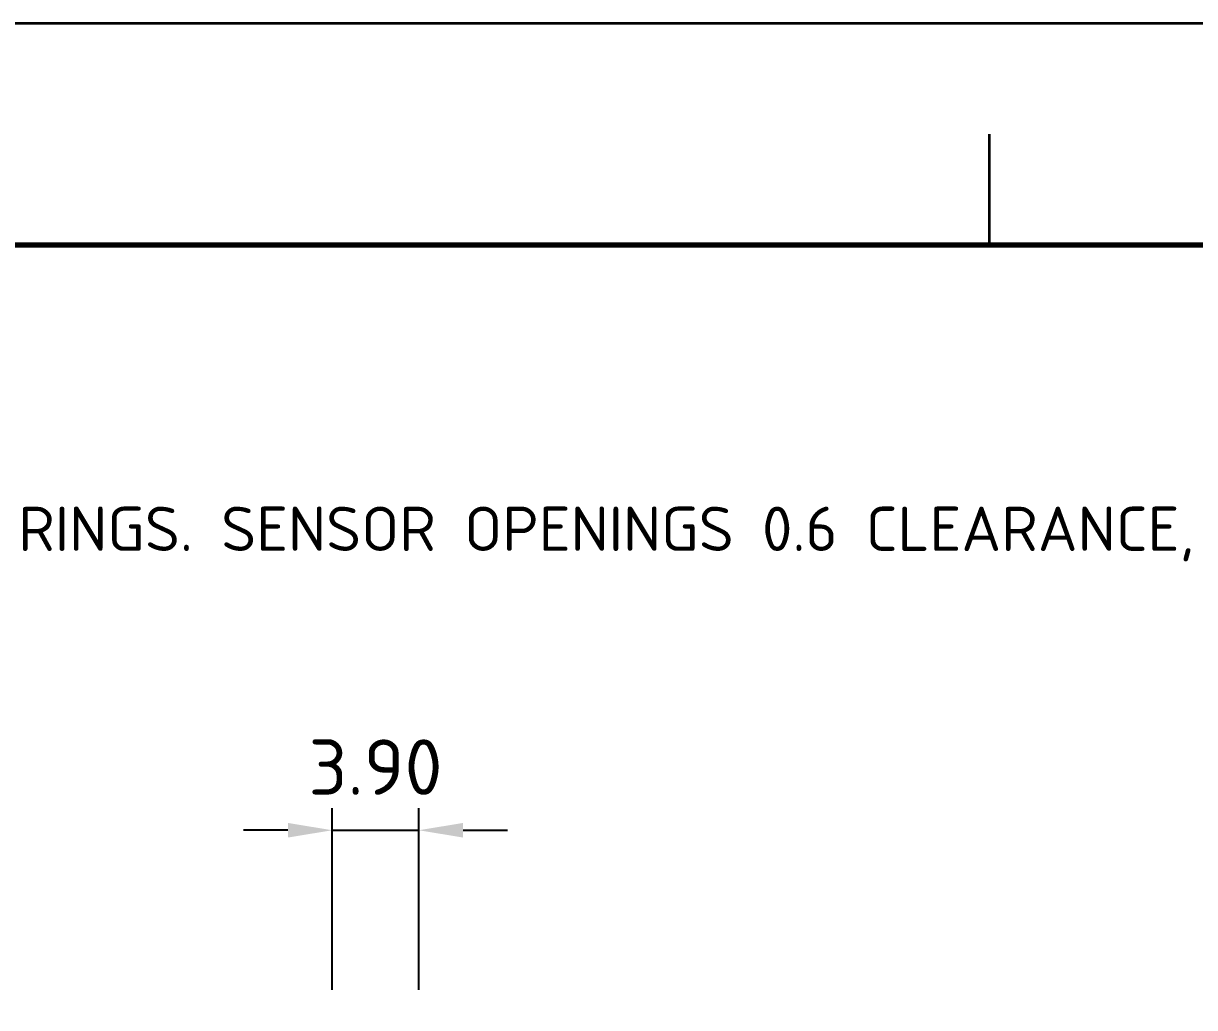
# Model space of a CAD drawing. Header units: millimetres. Extents: x 0 to 420, y 0 to 297.
# Drawn here: x 122.7 to 175.5, y 252.6 to 297 of the extents above; entities that cross this region are included whole.
import ezdxf
from ezdxf.enums import TextEntityAlignment as Align

# ---------------------------------------------------------------- set-up
doc = ezdxf.new("R2010")
doc.units = ezdxf.units.MM
doc.header["$LTSCALE"] = 0.4
for name, color, linetype, lineweight in [('BORDER', 7, 'CONTINUOUS', 70), ('DIM', 4, 'CONTINUOUS', 18), ('TEXT', 7, 'CONTINUOUS', 25), ('TITLE', 7, 'CONTINUOUS', 35)]:
    doc.layers.add(name, color=color, linetype=linetype, lineweight=lineweight)
doc.styles.add('KHENSU', font='isocpeur.ttf')
doc.dimstyles.new('KHENSU', dxfattribs={"dimtxt": 2.5, "dimasz": 2, "dimexe": 1, "dimexo": 0.8, "dimgap": 0.6, "dimtad": 1, "dimdsep": 46, "dimtxsty": 'KHENSU', "dimcen": -1.5, "dimclrd": 4, "dimclre": 4, "dimclrt": 7, "dimazin": 3, "dimtfac": 1, "dimtmove": 2, "dimatfit": 3})

msp = doc.modelspace()

# ---------------------------------------------------------------- linework, layer by layer
at = {"layer": 'BORDER'}
msp.add_lwpolyline([(20, 10), (410, 10), (410, 287), (20, 287)], close=True, dxfattribs=at)
at = {"layer": 'TITLE'}
msp.add_line((166.25, 287), (166.25, 292), dxfattribs=at)
msp.add_lwpolyline([(0, 0), (420, 0), (420, 297), (0, 297)], close=True, dxfattribs=at)

# ---------------------------------------------------------------- texts
at = {"layer": 'TEXT', "style": 'KHENSU'}
msp.add_text('CAMERA PLATE 1.1 THK OVER PLATEAU, FACE LEVEL WITH LENS RINGS. SENSOR OPENINGS 0.6 CLEARANCE, FLASH/LIDAR DRAFTED PER STEP', height=2, dxfattribs=at).set_placement((39.45, 272.6), align=Align.BOTTOM_LEFT)

# ---------------------------------------------------------------- dimensions: what is measured, and where the dimension line sits
at = {"layer": 'DIM'}
msp.add_linear_dim(base=(136.6, 260.6), p1=(136.6, 252.6), p2=(140.5, 252.6), text='3.90', dimstyle='KHENSU', override={"dimlfac": 1}, dxfattribs=at).render()

doc.saveas('drawing.dxf')
